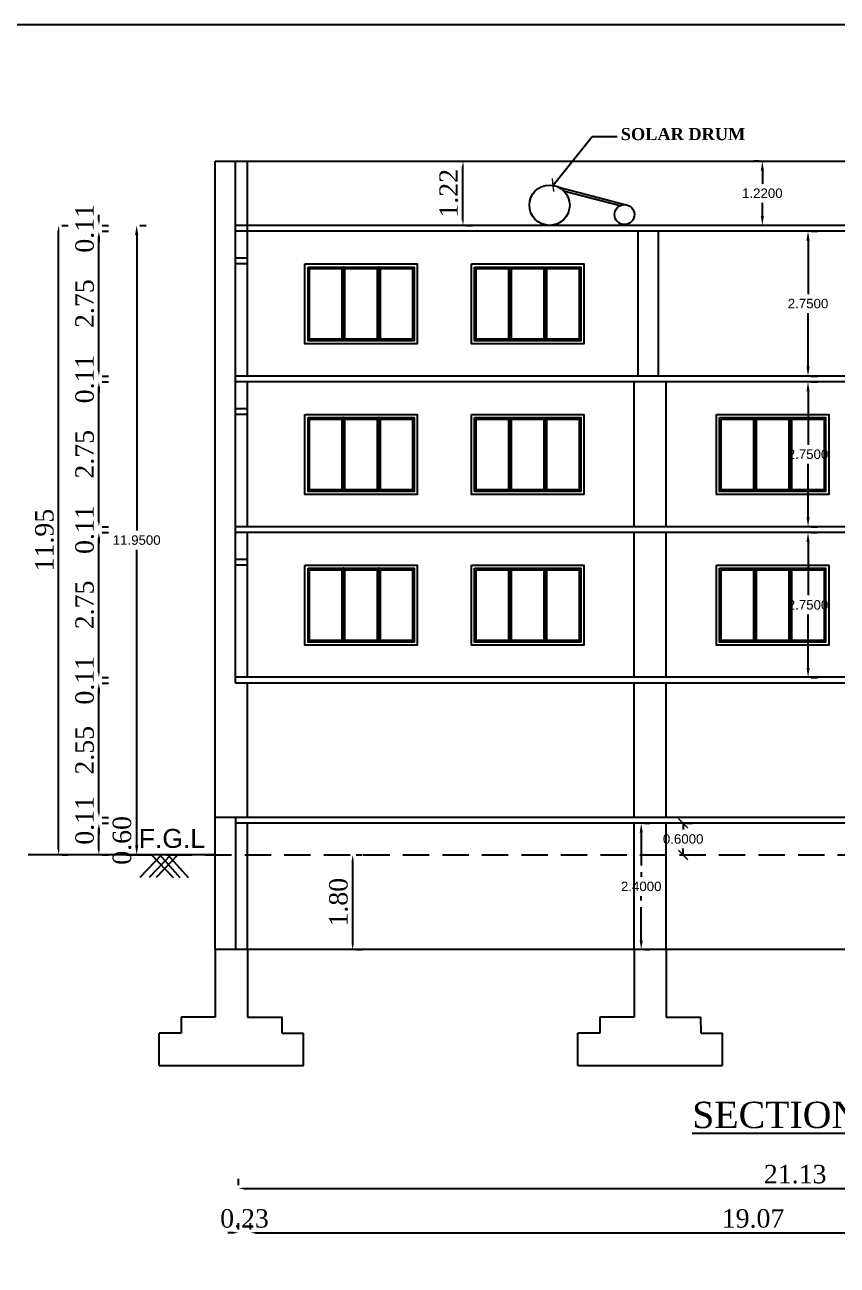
# Model space of a CAD drawing. Header units: metres. Extents: x 3592 to 3825, y 373 to 546.
# Drawn here: x 3697.28 to 3712.7, y 502.4 to 525.95 of the extents above; entities that cross this region are included whole.
import ezdxf

# ---------------------------------------------------------------- set-up
doc = ezdxf.new("R2010")
doc.units = ezdxf.units.M
for name, pattern in [('DASHED', [0.75, 0.5, -0.25]), ('DOT2', [0.125, 0, -0.125]), ('PHANTOM2', [1.25, 0.625, -0.125, 0.125, -0.125, 0.125, -0.125])]:
    doc.linetypes.add(name, pattern=pattern)
doc.layers.get('Defpoints').update_dxf_attribs({"lineweight": 0})
for name, color, linetype in [('BLK_1_BASEMENT_-1_BLDG_FOOTPRINT', 1, 'Continuous'), ('BLK_1_FLR_1_REGULAR_ROOM_1', 2, 'Continuous'), ('BLK_1_FLR_2_REGULAR_ROOM_1', 2, 'Continuous'), ('BLK_1_FLR_3_REGULAR_ROOM_1', 2, 'Continuous'), ('BLK_1_HT_OF_BLDG', 5, 'Continuous'), ('BLK_1_PARAPET_HT', 233, 'Continuous'), ('BLK_1_PLINTH_HEIGHT', 7, 'Continuous')]:
    doc.layers.add(name, color=color, linetype=linetype)
doc.styles.add('ANAND', font='times.ttf')
doc.styles.add('G_Text', font='timesbd.ttf')
doc.styles.get("Standard").update_dxf_attribs({"font": 'arial.ttf'})
doc.styles.add('STYLE2', font='arial.ttf')
doc.dimstyles.new('G_Dimension_Plan_AP', dxfattribs={"dimtxt": 0.27, "dimasz": 0.23, "dimexe": 0.05, "dimexo": 0.0625, "dimgap": 0.2, "dimtad": 1, "dimzin": 0, "dimdsep": 46, "dimtxsty": 'G_Text', "dimblk": 'ARCHTICK', "dimcen": 0.09, "dimse1": 1, "dimse2": 1, "dimadec": 0, "dimazin": 0, "dimtfac": 1, "dimtix": 1, "dimtofl": 0, "dimtmove": 2, "dimatfit": 0, "dimldrblk": 'ARCHTICK', "dimfxl": 0, "dimtolj": 1, "dimtzin": 0, "dimarcsym": 0})
doc.dimstyles.get("Standard").update_dxf_attribs({"dimtxt": 0.18, "dimasz": 0.18, "dimexe": 0.18, "dimexo": 0.0625, "dimgap": 0.09, "dimtad": 0, "dimtih": 1, "dimtoh": 1, "dimdec": 4, "dimzin": 0, "dimdsep": 46, "dimtxsty": 'Standard', "dimcen": 0.09, "dimadec": 0, "dimazin": 0, "dimtfac": 1, "dimtdec": 4, "dimtofl": 0, "dimtmove": 0, "dimatfit": 3, "dimfxl": 0, "dimtolj": 1, "dimtzin": 0, "dimarcsym": 0})
doc.dimstyles.new('STANDARD$0', dxfattribs={"dimtxt": 7, "dimasz": 3, "dimexe": 3, "dimexo": 1, "dimgap": 1.5, "dimtad": 1, "dimdec": 1, "dimzin": 1, "dimdsep": 46, "dimlunit": 4, "dimtxsty": 'Standard', "dimblk": 'OBLIQUE', "dimcen": 0.09375, "dimdle": 1, "dimclrd": 8, "dimclre": 8, "dimclrt": 7, "dimadec": 1, "dimazin": 0, "dimtfac": 1, "dimtdec": 1, "dimtix": 1, "dimtmove": 2, "dimatfit": 3, "dimldrblk": 'ARCHTICK', "dimfxl": 0, "dimfrac": 2, "dimtolj": 1, "dimtzin": 0, "dimarcsym": 0})
doc.dimstyles.new('V1', dxfattribs={"dimtxt": 0.23, "dimasz": 0.1, "dimexe": 0.18, "dimexo": 0.0625, "dimgap": 0.09, "dimtad": 1, "dimzin": 0, "dimdsep": 46, "dimtxsty": 'Standard', "dimcen": 0.09, "dimadec": 0, "dimazin": 0, "dimtfac": 1, "dimtix": 1, "dimtofl": 0, "dimtmove": 2, "dimatfit": 0, "dimfxl": 0, "dimtolj": 1, "dimtzin": 0, "dimarcsym": 0})

# ---------------------------------------------------------------- blocks, each defined once
blk = doc.blocks.new('*D109')
at = {"color": 0, "lineweight": -2}
for p, q in [((3701.238, 503.012), (3701.138, 503.012)), ((3701.338, 503.075), (3701.338, 503.192)), ((3701.566, 503.075), (3701.566, 503.192)), ((3701.666, 503.012), (3701.766, 503.012))]:
    blk.add_line(p, q, dxfattribs=at)
at = {"color": 0}
for points in [[(3701.238, 503.029), (3701.238, 502.996), (3701.338, 503.012)], [(3701.666, 503.029), (3701.666, 502.996), (3701.566, 503.012)]]:
    blk.add_solid(points, dxfattribs=at)
at = {"layer": 'Defpoints', "color": 0}
for p in [(3701.338, 503.012), (3701.566, 503.012), (3701.566, 503.012)]:
    blk.add_point(p, dxfattribs=at)
at = {"color": 0, "insert": (3701.452, 503.281), "char_height": 0.35, "attachment_point": 5, "style": 'ANAND'}
blk.add_mtext('\\A1;0.23', dxfattribs=at)
blk = doc.blocks.new('*D110')
at = {"color": 0, "lineweight": -2}
for p, q in [((3701.566, 503.075), (3701.566, 503.192)), ((3701.666, 503.012), (3720.54, 503.012)), ((3720.64, 503.075), (3720.64, 503.192))]:
    blk.add_line(p, q, dxfattribs=at)
at = {"color": 0}
for points in [[(3701.666, 503.029), (3701.666, 502.996), (3701.566, 503.012)], [(3720.54, 503.029), (3720.54, 502.996), (3720.64, 503.012)]]:
    blk.add_solid(points, dxfattribs=at)
at = {"layer": 'Defpoints', "color": 0}
for p in [(3701.566, 503.012), (3720.64, 503.012), (3720.64, 503.012)]:
    blk.add_point(p, dxfattribs=at)
at = {"color": 0, "insert": (3711.103, 503.281), "char_height": 0.35, "attachment_point": 5, "style": 'ANAND'}
blk.add_mtext('\\A1;19.07', dxfattribs=at)
blk = doc.blocks.new('*D113')
at = {"color": 0, "lineweight": -2}
for p, q in [((3701.338, 503.916), (3701.338, 504.033)), ((3722.469, 503.916), (3722.469, 504.033)), ((3701.438, 503.853), (3722.369, 503.853))]:
    blk.add_line(p, q, dxfattribs=at)
at = {"color": 0}
for points in [[(3701.438, 503.87), (3701.438, 503.837), (3701.338, 503.853)], [(3722.369, 503.87), (3722.369, 503.837), (3722.469, 503.853)]]:
    blk.add_solid(points, dxfattribs=at)
at = {"layer": 'Defpoints', "color": 0}
for p in [(3701.338, 503.853), (3722.469, 503.853), (3722.469, 503.853)]:
    blk.add_point(p, dxfattribs=at)
at = {"color": 0, "insert": (3711.903, 504.122), "char_height": 0.35, "attachment_point": 5, "style": 'ANAND'}
blk.add_mtext('\\A1;21.13', dxfattribs=at)
blk = doc.blocks.new('*D143')
at = {"color": 0, "lineweight": -2}
for p, q in [((3698.75, 510.787), (3698.868, 510.787)), ((3698.688, 510.287), (3698.688, 510.687)), ((3698.75, 510.187), (3698.868, 510.187))]:
    blk.add_line(p, q, dxfattribs=at)
at = {"color": 0}
for points in [[(3698.671, 510.687), (3698.704, 510.687), (3698.688, 510.787)], [(3698.671, 510.287), (3698.704, 510.287), (3698.688, 510.187)]]:
    blk.add_solid(points, dxfattribs=at)
at = {"layer": 'Defpoints', "color": 0}
for p in [(3698.688, 510.787), (3698.688, 510.787), (3698.688, 510.187)]:
    blk.add_point(p, dxfattribs=at)
at = {"color": 0, "insert": (3699.128, 510.461), "char_height": 0.35, "attachment_point": 5, "rotation": 90, "style": 'ANAND'}
blk.add_mtext('\\A1;0.60', dxfattribs=at)
blk = doc.blocks.new('*D144')
at = {"color": 0, "lineweight": -2}
for p, q in [((3698.688, 510.997), (3698.688, 511.097)), ((3698.75, 510.897), (3698.868, 510.897)), ((3698.75, 510.787), (3698.868, 510.787)), ((3698.688, 510.687), (3698.688, 510.587))]:
    blk.add_line(p, q, dxfattribs=at)
at = {"color": 0}
for points in [[(3698.671, 510.997), (3698.704, 510.997), (3698.688, 510.897)], [(3698.671, 510.687), (3698.704, 510.687), (3698.688, 510.787)]]:
    blk.add_solid(points, dxfattribs=at)
at = {"layer": 'Defpoints', "color": 0}
for p in [(3698.688, 510.897), (3698.688, 510.897), (3698.688, 510.787)]:
    blk.add_point(p, dxfattribs=at)
at = {"color": 0, "insert": (3698.419, 510.842), "char_height": 0.35, "attachment_point": 5, "rotation": 90, "style": 'ANAND'}
blk.add_mtext('\\A1;0.11', dxfattribs=at)
blk = doc.blocks.new('*D145')
at = {"color": 0, "lineweight": -2}
for p, q in [((3698.75, 513.447), (3698.868, 513.447)), ((3698.688, 510.997), (3698.688, 513.347)), ((3698.75, 510.897), (3698.868, 510.897))]:
    blk.add_line(p, q, dxfattribs=at)
at = {"color": 0}
for points in [[(3698.671, 513.347), (3698.704, 513.347), (3698.688, 513.447)], [(3698.671, 510.997), (3698.704, 510.997), (3698.688, 510.897)]]:
    blk.add_solid(points, dxfattribs=at)
at = {"layer": 'Defpoints', "color": 0}
for p in [(3698.688, 513.447), (3698.688, 513.447), (3698.688, 510.897)]:
    blk.add_point(p, dxfattribs=at)
at = {"color": 0, "insert": (3698.419, 512.172), "char_height": 0.35, "attachment_point": 5, "rotation": 90, "style": 'ANAND'}
blk.add_mtext('\\A1;2.55', dxfattribs=at)
blk = doc.blocks.new('*D146')
at = {"color": 0, "lineweight": -2}
for p, q in [((3698.688, 513.657), (3698.688, 513.757)), ((3698.75, 513.557), (3698.868, 513.557)), ((3698.75, 513.447), (3698.868, 513.447)), ((3698.688, 513.347), (3698.688, 513.247))]:
    blk.add_line(p, q, dxfattribs=at)
at = {"color": 0}
for points in [[(3698.671, 513.657), (3698.704, 513.657), (3698.688, 513.557)], [(3698.671, 513.347), (3698.704, 513.347), (3698.688, 513.447)]]:
    blk.add_solid(points, dxfattribs=at)
at = {"layer": 'Defpoints', "color": 0}
for p in [(3698.688, 513.557), (3698.688, 513.557), (3698.688, 513.447)]:
    blk.add_point(p, dxfattribs=at)
at = {"color": 0, "insert": (3698.419, 513.502), "char_height": 0.35, "attachment_point": 5, "rotation": 90, "style": 'ANAND'}
blk.add_mtext('\\A1;0.11', dxfattribs=at)
blk = doc.blocks.new('*D147')
at = {"color": 0, "lineweight": -2}
for p, q in [((3698.688, 513.657), (3698.688, 516.207)), ((3698.75, 516.307), (3698.868, 516.307)), ((3698.75, 513.557), (3698.868, 513.557))]:
    blk.add_line(p, q, dxfattribs=at)
at = {"color": 0}
for points in [[(3698.671, 516.207), (3698.704, 516.207), (3698.688, 516.307)], [(3698.671, 513.657), (3698.704, 513.657), (3698.688, 513.557)]]:
    blk.add_solid(points, dxfattribs=at)
at = {"layer": 'Defpoints', "color": 0}
for p in [(3698.688, 516.307), (3698.688, 516.307), (3698.688, 513.557)]:
    blk.add_point(p, dxfattribs=at)
at = {"color": 0, "insert": (3698.419, 514.932), "char_height": 0.35, "attachment_point": 5, "rotation": 90, "style": 'ANAND'}
blk.add_mtext('\\A1;2.75', dxfattribs=at)
blk = doc.blocks.new('*D148')
at = {"color": 0, "lineweight": -2}
for p, q in [((3698.688, 516.517), (3698.688, 516.617)), ((3698.688, 516.207), (3698.688, 516.107)), ((3698.75, 516.417), (3698.868, 516.417)), ((3698.75, 516.307), (3698.868, 516.307))]:
    blk.add_line(p, q, dxfattribs=at)
at = {"color": 0}
for points in [[(3698.671, 516.517), (3698.704, 516.517), (3698.688, 516.417)], [(3698.671, 516.207), (3698.704, 516.207), (3698.688, 516.307)]]:
    blk.add_solid(points, dxfattribs=at)
at = {"layer": 'Defpoints', "color": 0}
for p in [(3698.688, 516.417), (3698.688, 516.417), (3698.688, 516.307)]:
    blk.add_point(p, dxfattribs=at)
at = {"color": 0, "insert": (3698.419, 516.362), "char_height": 0.35, "attachment_point": 5, "rotation": 90, "style": 'ANAND'}
blk.add_mtext('\\A1;0.11', dxfattribs=at)
blk = doc.blocks.new('*D149')
at = {"color": 0, "lineweight": -2}
for p, q in [((3698.688, 516.517), (3698.688, 519.067)), ((3698.75, 519.167), (3698.868, 519.167)), ((3698.75, 516.417), (3698.868, 516.417))]:
    blk.add_line(p, q, dxfattribs=at)
at = {"color": 0}
for points in [[(3698.671, 519.067), (3698.704, 519.067), (3698.688, 519.167)], [(3698.671, 516.517), (3698.704, 516.517), (3698.688, 516.417)]]:
    blk.add_solid(points, dxfattribs=at)
at = {"layer": 'Defpoints', "color": 0}
for p in [(3698.688, 519.167), (3698.688, 519.167), (3698.688, 516.417)]:
    blk.add_point(p, dxfattribs=at)
at = {"color": 0, "insert": (3698.419, 517.792), "char_height": 0.35, "attachment_point": 5, "rotation": 90, "style": 'ANAND'}
blk.add_mtext('\\A1;2.75', dxfattribs=at)
blk = doc.blocks.new('*D150')
at = {"color": 0, "lineweight": -2}
for p, q in [((3698.688, 519.377), (3698.688, 519.477)), ((3698.75, 519.277), (3698.868, 519.277)), ((3698.688, 519.067), (3698.688, 518.967)), ((3698.75, 519.167), (3698.868, 519.167))]:
    blk.add_line(p, q, dxfattribs=at)
at = {"color": 0}
for points in [[(3698.671, 519.377), (3698.704, 519.377), (3698.688, 519.277)], [(3698.671, 519.067), (3698.704, 519.067), (3698.688, 519.167)]]:
    blk.add_solid(points, dxfattribs=at)
at = {"layer": 'Defpoints', "color": 0}
for p in [(3698.688, 519.277), (3698.688, 519.277), (3698.688, 519.167)]:
    blk.add_point(p, dxfattribs=at)
at = {"color": 0, "insert": (3698.419, 519.222), "char_height": 0.35, "attachment_point": 5, "rotation": 90, "style": 'ANAND'}
blk.add_mtext('\\A1;0.11', dxfattribs=at)
blk = doc.blocks.new('*D151')
at = {"color": 0, "lineweight": -2}
for p, q in [((3698.688, 519.377), (3698.688, 521.927)), ((3698.75, 522.027), (3698.868, 522.027)), ((3698.75, 519.277), (3698.868, 519.277))]:
    blk.add_line(p, q, dxfattribs=at)
at = {"color": 0}
for points in [[(3698.671, 521.927), (3698.704, 521.927), (3698.688, 522.027)], [(3698.671, 519.377), (3698.704, 519.377), (3698.688, 519.277)]]:
    blk.add_solid(points, dxfattribs=at)
at = {"layer": 'Defpoints', "color": 0}
for p in [(3698.688, 522.027), (3698.688, 522.027), (3698.688, 519.277)]:
    blk.add_point(p, dxfattribs=at)
at = {"color": 0, "insert": (3698.419, 520.652), "char_height": 0.35, "attachment_point": 5, "rotation": 90, "style": 'ANAND'}
blk.add_mtext('\\A1;2.75', dxfattribs=at)
blk = doc.blocks.new('*D152')
at = {"color": 0, "lineweight": -2}
for p, q in [((3698.688, 522.237), (3698.688, 522.337)), ((3698.75, 522.137), (3698.868, 522.137)), ((3698.688, 521.927), (3698.688, 521.827)), ((3698.75, 522.027), (3698.868, 522.027))]:
    blk.add_line(p, q, dxfattribs=at)
at = {"color": 0}
for points in [[(3698.671, 522.237), (3698.704, 522.237), (3698.688, 522.137)], [(3698.671, 521.927), (3698.704, 521.927), (3698.688, 522.027)]]:
    blk.add_solid(points, dxfattribs=at)
at = {"layer": 'Defpoints', "color": 0}
for p in [(3698.688, 522.137), (3698.688, 522.137), (3698.688, 522.027)]:
    blk.add_point(p, dxfattribs=at)
at = {"color": 0, "insert": (3698.419, 522.082), "char_height": 0.35, "attachment_point": 5, "rotation": 90, "style": 'ANAND'}
blk.add_mtext('\\A1;0.11', dxfattribs=at)
blk = doc.blocks.new('*D153')
at = {"color": 0, "lineweight": -2}
for p, q in [((3697.987, 522.137), (3698.104, 522.137)), ((3697.924, 510.287), (3697.924, 522.037)), ((3697.987, 510.187), (3698.104, 510.187))]:
    blk.add_line(p, q, dxfattribs=at)
at = {"color": 0}
for points in [[(3697.908, 522.037), (3697.941, 522.037), (3697.924, 522.137)], [(3697.908, 510.287), (3697.941, 510.287), (3697.924, 510.187)]]:
    blk.add_solid(points, dxfattribs=at)
at = {"layer": 'Defpoints', "color": 0}
for p in [(3697.924, 522.137), (3697.924, 522.137), (3697.924, 510.187)]:
    blk.add_point(p, dxfattribs=at)
at = {"color": 0, "insert": (3697.656, 516.162), "char_height": 0.35, "attachment_point": 5, "rotation": 90, "style": 'ANAND'}
blk.add_mtext('\\A1;11.95', dxfattribs=at)
blk = doc.blocks.new('*D203')
at = {"color": 0, "lineweight": -2}
for p, q in [((3705.66, 523.357), (3705.778, 523.357)), ((3705.598, 522.237), (3705.598, 523.257)), ((3705.66, 522.137), (3705.778, 522.137))]:
    blk.add_line(p, q, dxfattribs=at)
at = {"color": 0}
for points in [[(3705.581, 523.257), (3705.614, 523.257), (3705.598, 523.357)], [(3705.581, 522.237), (3705.614, 522.237), (3705.598, 522.137)]]:
    blk.add_solid(points, dxfattribs=at)
at = {"layer": 'Defpoints', "color": 0}
for p in [(3705.598, 523.357), (3705.598, 523.357), (3705.598, 522.137)]:
    blk.add_point(p, dxfattribs=at)
at = {"color": 0, "insert": (3705.329, 522.747), "char_height": 0.35, "attachment_point": 5, "rotation": 90, "style": 'ANAND'}
blk.add_mtext('\\A1;1.22', dxfattribs=at)
blk = doc.blocks.new('*D204')
at = {"color": 0, "lineweight": -2}
for p, q in [((3703.505, 508.487), (3703.505, 510.087)), ((3703.568, 510.187), (3703.685, 510.187)), ((3703.568, 508.387), (3703.685, 508.387))]:
    blk.add_line(p, q, dxfattribs=at)
at = {"color": 0}
for points in [[(3703.488, 510.087), (3703.522, 510.087), (3703.505, 510.187)], [(3703.488, 508.487), (3703.522, 508.487), (3703.505, 508.387)]]:
    blk.add_solid(points, dxfattribs=at)
at = {"layer": 'Defpoints', "color": 0}
for p in [(3703.505, 510.187), (3703.505, 510.187), (3703.505, 508.387)]:
    blk.add_point(p, dxfattribs=at)
at = {"color": 0, "insert": (3703.237, 509.287), "char_height": 0.35, "attachment_point": 5, "rotation": 90, "style": 'ANAND'}
blk.add_mtext('\\A1;1.80', dxfattribs=at)
blk = doc.blocks.new('*D224')
at = {"layer": 'BLK_1_BASEMENT_-1_BLDG_FOOTPRINT', "color": 0, "linetype": 'DOT2', "lineweight": -2}
for p, q in [((3709.043, 510.787), (3709.161, 510.787)), ((3709.043, 508.387), (3709.161, 508.387))]:
    blk.add_line(p, q, dxfattribs=at)
at = {"layer": 'BLK_1_BASEMENT_-1_BLDG_FOOTPRINT', "color": 0, "linetype": 'PHANTOM2', "lineweight": -2}
for p, q in [((3708.981, 510.607), (3708.981, 509.769)), ((3708.981, 508.567), (3708.981, 509.405))]:
    blk.add_line(p, q, dxfattribs=at)
at = {"layer": 'BLK_1_BASEMENT_-1_BLDG_FOOTPRINT', "color": 0}
for points in [[(3708.951, 510.607), (3709.011, 510.607), (3708.981, 510.787)], [(3708.951, 508.567), (3709.011, 508.567), (3708.981, 508.387)]]:
    blk.add_solid(points, dxfattribs=at)
at = {"layer": 'Defpoints', "color": 0}
for p in [(3708.981, 510.787), (3708.981, 510.787), (3708.981, 508.387)]:
    blk.add_point(p, dxfattribs=at)
at = {"layer": 'BLK_1_BASEMENT_-1_BLDG_FOOTPRINT', "color": 0, "insert": (3708.981, 509.587), "char_height": 0.18, "attachment_point": 5}
blk.add_mtext('\\A1;2.4000', dxfattribs=at)
blk = doc.blocks.new('_ArchTick')
at = {"color": 0, "linetype": 'ByBlock', "const_width": 0.15}
blk.add_lwpolyline([(-0.5, -0.5), (0.5, 0.5)], dxfattribs=at)
blk = doc.blocks.new('*D225')
at = {"layer": 'BLK_1_PLINTH_HEIGHT', "color": 0, "linetype": 'ByBlock', "lineweight": -2}
for p, q in [((3709.777, 510.787), (3709.777, 510.669)), ((3709.84, 510.787), (3709.957, 510.787)), ((3709.777, 510.187), (3709.777, 510.305)), ((3709.84, 510.187), (3709.957, 510.187))]:
    blk.add_line(p, q, dxfattribs=at)
at = {"layer": 'Defpoints', "color": 0, "linetype": 'ByBlock'}
for p in [(3709.777, 510.787), (3709.777, 510.787), (3709.777, 510.187)]:
    blk.add_point(p, dxfattribs=at)
at = {"layer": 'BLK_1_PLINTH_HEIGHT', "color": 0, "linetype": 'ByBlock', "lineweight": -2, "xscale": 0.18, "yscale": 0.18, "zscale": 0.18}
for p, rotation in [((3709.777, 510.787), 90), ((3709.777, 510.187), 270)]:
    blk.add_blockref('_ArchTick', p, dxfattribs=dict(at, rotation=rotation))
at = {"layer": 'BLK_1_PLINTH_HEIGHT', "color": 0, "linetype": 'ByBlock', "insert": (3709.777, 510.487), "char_height": 0.18, "attachment_point": 5}
blk.add_mtext('\\A1;0.6000', dxfattribs=at)
blk = doc.blocks.new('*D226')
at = {"layer": 'BLK_1_FLR_1_REGULAR_ROOM_1', "color": 0, "lineweight": -2}
for p, q in [((3712.209, 516.307), (3712.327, 516.307)), ((3712.147, 516.127), (3712.147, 515.114)), ((3712.147, 513.737), (3712.147, 514.75)), ((3712.209, 513.557), (3712.327, 513.557))]:
    blk.add_line(p, q, dxfattribs=at)
at = {"layer": 'BLK_1_FLR_1_REGULAR_ROOM_1', "color": 0}
for points in [[(3712.117, 516.127), (3712.177, 516.127), (3712.147, 516.307)], [(3712.117, 513.737), (3712.177, 513.737), (3712.147, 513.557)]]:
    blk.add_solid(points, dxfattribs=at)
at = {"layer": 'Defpoints', "color": 0}
for p in [(3712.147, 516.307), (3712.147, 516.307), (3712.147, 513.557)]:
    blk.add_point(p, dxfattribs=at)
at = {"layer": 'BLK_1_FLR_1_REGULAR_ROOM_1', "color": 0, "insert": (3712.147, 514.932), "char_height": 0.18, "attachment_point": 5}
blk.add_mtext('\\A1;2.7500', dxfattribs=at)
blk = doc.blocks.new('*D227')
at = {"layer": 'BLK_1_FLR_2_REGULAR_ROOM_1', "color": 0, "lineweight": -2}
for p, q in [((3712.209, 519.167), (3712.327, 519.167)), ((3712.147, 518.987), (3712.147, 517.974)), ((3712.147, 516.597), (3712.147, 517.61)), ((3712.209, 516.417), (3712.327, 516.417))]:
    blk.add_line(p, q, dxfattribs=at)
at = {"layer": 'BLK_1_FLR_2_REGULAR_ROOM_1', "color": 0}
for points in [[(3712.117, 518.987), (3712.177, 518.987), (3712.147, 519.167)], [(3712.117, 516.597), (3712.177, 516.597), (3712.147, 516.417)]]:
    blk.add_solid(points, dxfattribs=at)
at = {"layer": 'Defpoints', "color": 0}
for p in [(3712.147, 519.167), (3712.147, 519.167), (3712.147, 516.417)]:
    blk.add_point(p, dxfattribs=at)
at = {"layer": 'BLK_1_FLR_2_REGULAR_ROOM_1', "color": 0, "insert": (3712.147, 517.792), "char_height": 0.18, "attachment_point": 5}
blk.add_mtext('\\A1;2.7500', dxfattribs=at)
blk = doc.blocks.new('*D228')
at = {"layer": 'BLK_1_FLR_3_REGULAR_ROOM_1', "color": 0, "lineweight": -2}
for p, q in [((3712.209, 522.027), (3712.327, 522.027)), ((3712.147, 521.847), (3712.147, 520.834)), ((3712.147, 519.457), (3712.147, 520.47)), ((3712.209, 519.277), (3712.327, 519.277))]:
    blk.add_line(p, q, dxfattribs=at)
at = {"layer": 'BLK_1_FLR_3_REGULAR_ROOM_1', "color": 0}
for points in [[(3712.117, 521.847), (3712.177, 521.847), (3712.147, 522.027)], [(3712.117, 519.457), (3712.177, 519.457), (3712.147, 519.277)]]:
    blk.add_solid(points, dxfattribs=at)
at = {"layer": 'Defpoints', "color": 0}
for p in [(3712.147, 522.027), (3712.147, 522.027), (3712.147, 519.277)]:
    blk.add_point(p, dxfattribs=at)
at = {"layer": 'BLK_1_FLR_3_REGULAR_ROOM_1', "color": 0, "insert": (3712.147, 520.652), "char_height": 0.18, "attachment_point": 5}
blk.add_mtext('\\A1;2.7500', dxfattribs=at)
blk = doc.blocks.new('*D230')
at = {"layer": 'BLK_1_PARAPET_HT', "color": 0, "linetype": 'DOT2', "lineweight": -2}
for p, q in [((3711.218, 523.357), (3711.1, 523.357)), ((3711.218, 522.137), (3711.1, 522.137))]:
    blk.add_line(p, q, dxfattribs=at)
at = {"layer": 'BLK_1_PARAPET_HT', "color": 0, "linetype": 'PHANTOM2', "lineweight": -2}
for p, q in [((3711.28, 523.177), (3711.28, 522.929)), ((3711.28, 522.317), (3711.28, 522.565))]:
    blk.add_line(p, q, dxfattribs=at)
at = {"layer": 'BLK_1_PARAPET_HT', "color": 0}
for points in [[(3711.25, 523.177), (3711.31, 523.177), (3711.28, 523.357)], [(3711.25, 522.317), (3711.31, 522.317), (3711.28, 522.137)]]:
    blk.add_solid(points, dxfattribs=at)
at = {"layer": 'Defpoints', "color": 0}
for p in [(3711.28, 523.357), (3711.28, 523.357), (3711.28, 522.137)]:
    blk.add_point(p, dxfattribs=at)
at = {"layer": 'BLK_1_PARAPET_HT', "color": 0, "insert": (3711.28, 522.747), "char_height": 0.18, "attachment_point": 5}
blk.add_mtext('\\A1;1.2200', dxfattribs=at)
blk = doc.blocks.new('*D231')
at = {"layer": 'BLK_1_HT_OF_BLDG', "color": 0, "lineweight": -2}
for p, q in [((3699.467, 522.137), (3699.585, 522.137)), ((3699.405, 521.957), (3699.405, 516.344)), ((3699.405, 510.367), (3699.405, 515.98)), ((3699.467, 510.187), (3699.585, 510.187))]:
    blk.add_line(p, q, dxfattribs=at)
at = {"layer": 'BLK_1_HT_OF_BLDG', "color": 0}
for points in [[(3699.375, 521.957), (3699.435, 521.957), (3699.405, 522.137)], [(3699.375, 510.367), (3699.435, 510.367), (3699.405, 510.187)]]:
    blk.add_solid(points, dxfattribs=at)
at = {"layer": 'Defpoints', "color": 0}
for p in [(3699.405, 522.137), (3699.405, 510.187), (3699.405, 510.187)]:
    blk.add_point(p, dxfattribs=at)
at = {"layer": 'BLK_1_HT_OF_BLDG', "color": 0, "insert": (3699.405, 516.162), "char_height": 0.18, "attachment_point": 5}
blk.add_mtext('\\A1;11.9500', dxfattribs=at)

msp = doc.modelspace()

# ---------------------------------------------------------------- linework, layer by layer
for p, q in [((3700.89687, 508.38706), (3700.89687, 523.35706)), ((3700.89687, 523.35706), (3720.80907, 523.35706)), ((3701.27787, 513.55706), (3701.27787, 523.35706)), ((3701.27787, 513.44706), (3701.27787, 523.35706)), ((3701.50647, 519.27706), (3701.50647, 523.35706)), ((3701.50647, 522.13706), (3701.50647, 523.35706)), ((3707.41668, 522.86104), (3708.6708, 522.53134)), ((3707.5086, 522.79474), (3708.58082, 522.51286)), ((3720.80907, 522.13706), (3701.27787, 522.13706)), ((3720.80907, 522.02706), (3701.27787, 522.02706)), ((3701.50647, 521.51706), (3701.27787, 521.51706)), ((3701.50647, 521.40706), (3701.27787, 521.40706)), ((3702.65727, 521.34706), (3704.67087, 521.34706)), ((3703.32847, 521.34706), (3703.32847, 519.94706)), ((3703.99967, 521.34706), (3703.99967, 519.94706)), ((3706.49077, 521.34706), (3706.49077, 519.94706)), ((3707.16197, 521.34706), (3707.16197, 519.94706)), ((3722.40927, 519.27706), (3701.27787, 519.27706)), ((3722.40927, 519.16706), (3701.27787, 519.16706)), ((3701.50647, 516.41706), (3701.50647, 519.16706)), ((3708.84567, 516.41706), (3708.84567, 519.16706)), ((3709.45527, 516.41706), (3709.45527, 519.16706)), ((3701.50647, 518.65706), (3701.27787, 518.65706)), ((3701.50647, 518.54706), (3701.27787, 518.54706)), ((3702.65727, 518.48706), (3704.67087, 518.48706)), ((3703.32847, 518.48706), (3703.32847, 517.08706)), ((3703.99967, 518.48706), (3703.99967, 517.08706)), ((3706.49077, 518.48706), (3706.49077, 517.08706)), ((3707.16197, 518.48706), (3707.16197, 517.08706)), ((3711.13897, 518.48706), (3711.13897, 517.08706)), ((3711.81017, 518.48706), (3711.81017, 517.08706)), ((3722.40927, 516.41706), (3701.27787, 516.41706)), ((3722.40927, 516.30706), (3701.27787, 516.30706)), ((3701.50647, 513.55706), (3701.50647, 516.30706)), ((3708.84567, 513.55706), (3708.84567, 516.30706)), ((3709.45527, 513.55706), (3709.45527, 516.30706)), ((3701.50647, 515.79706), (3701.27787, 515.79706)), ((3701.50647, 515.68706), (3701.27787, 515.68706)), ((3702.65727, 515.62706), (3704.67087, 515.62706)), ((3703.32847, 515.62706), (3703.32847, 514.22706)), ((3703.99967, 515.62706), (3703.99967, 514.22706)), ((3706.49077, 515.62706), (3706.49077, 514.22706)), ((3707.16197, 515.62706), (3707.16197, 514.22706)), ((3711.13897, 515.62706), (3711.13897, 514.22706)), ((3711.81017, 515.62706), (3711.81017, 514.22706)), ((3722.40927, 513.55706), (3701.27787, 513.55706)), ((3722.40927, 513.44706), (3701.27787, 513.44706)), ((3701.50647, 510.89706), (3701.50647, 513.44706)), ((3708.84567, 510.89706), (3708.84567, 513.44706)), ((3709.45527, 510.89706), (3709.45527, 513.44706)), ((3720.58047, 510.89706), (3700.89687, 510.89706)), ((3701.27787, 510.89706), (3701.27787, 508.38706)), ((3720.80907, 510.78706), (3701.27787, 510.78706)), ((3701.50647, 508.38706), (3701.50647, 510.78706)), ((3708.84567, 508.38706), (3708.84567, 510.78706)), ((3709.45527, 508.38706), (3709.45527, 510.78706)), ((3700.89687, 510.18706), (3697.34507, 510.18706)), ((3699.87469, 510.18706), (3699.46414, 509.75381)), ((3700.05182, 510.18706), (3699.64127, 509.75381)), ((3699.6867, 510.18706), (3700.09725, 509.75381)), ((3700.1866, 510.18706), (3699.77605, 509.75381)), ((3699.84598, 510.18706), (3700.22655, 509.75381)), ((3699.9986, 510.18706), (3700.37917, 509.75381)), ((3720.80907, 508.38706), (3700.89687, 508.38706)), ((3700.89687, 508.38706), (3700.89687, 507.10326)), ((3701.50647, 508.38706), (3701.50647, 507.10326)), ((3708.84567, 508.38706), (3708.84567, 507.10326)), ((3709.45527, 508.38706), (3709.45527, 507.10326)), ((3700.89687, 507.10326), (3700.2466, 507.10326)), ((3700.2466, 507.10326), (3700.2466, 506.79961)), ((3701.50647, 507.10326), (3702.16671, 507.10326)), ((3702.16718, 506.79977), (3702.16671, 507.10326)), ((3708.84567, 507.10326), (3708.1954, 507.10326)), ((3708.1954, 507.10326), (3708.1954, 506.79961)), ((3709.45527, 507.10326), (3710.11551, 507.10326)), ((3710.11598, 506.79977), (3710.11551, 507.10326)), ((3700.2466, 506.79961), (3699.83007, 506.79961)), ((3699.83007, 506.1889), (3699.83007, 506.79961)), ((3702.16718, 506.79977), (3702.57327, 506.79977)), ((3702.57327, 506.1889), (3702.57327, 506.79961)), ((3708.1954, 506.79961), (3707.77887, 506.79961)), ((3707.77887, 506.1889), (3707.77887, 506.79961)), ((3710.11598, 506.79977), (3710.52207, 506.79977)), ((3710.52207, 506.1889), (3710.52207, 506.79961)), ((3699.83007, 506.1889), (3702.57327, 506.1889)), ((3707.77887, 506.1889), (3710.52207, 506.1889))]:
    msp.add_line(p, q)
at = {"color": 3}
for p, q in [((3708.92187, 519.27706), (3708.92187, 522.02706)), ((3709.30287, 522.02706), (3709.30287, 519.27706))]:
    msp.add_line(p, q, dxfattribs=at)
at = {"linetype": 'DASHED'}
msp.add_line((3699.20678, 510.18706), (3726.4252, 510.18706), dxfattribs=at)
for points in [[(3751.99791, 525.94549), (3627.83337, 525.94549), (3627.83337, 457.62569), (3751.99791, 457.62569)], [(3702.59727, 521.40706), (3704.73087, 521.40706), (3704.73087, 519.88706), (3702.59727, 519.88706)], [(3705.75957, 521.40706), (3707.89317, 521.40706), (3707.89317, 519.88706), (3705.75957, 519.88706)], [(3702.65727, 521.34706), (3704.67087, 521.34706), (3704.67087, 519.94706), (3702.65727, 519.94706)], [(3702.65727, 521.34706), (3703.32847, 521.34706), (3703.32847, 519.94706), (3702.65727, 519.94706)], [(3702.68727, 521.31706), (3703.29847, 521.31706), (3703.29847, 519.97706), (3702.68727, 519.97706)], [(3703.32847, 521.34706), (3703.99967, 521.34706), (3703.99967, 519.94706), (3703.32847, 519.94706)], [(3703.35847, 521.31706), (3703.96967, 521.31706), (3703.96967, 519.97706), (3703.35847, 519.97706)], [(3703.99967, 521.34706), (3704.67087, 521.34706), (3704.67087, 519.94706), (3703.99967, 519.94706)], [(3704.02967, 521.31706), (3704.64087, 521.31706), (3704.64087, 519.97706), (3704.02967, 519.97706)], [(3705.81957, 521.34706), (3706.49077, 521.34706), (3706.49077, 519.94706), (3705.81957, 519.94706)], [(3705.84957, 521.31706), (3706.46077, 521.31706), (3706.46077, 519.97706), (3705.84957, 519.97706)], [(3706.49077, 521.34706), (3707.16197, 521.34706), (3707.16197, 519.94706), (3706.49077, 519.94706)], [(3706.52077, 521.31706), (3707.13197, 521.31706), (3707.13197, 519.97706), (3706.52077, 519.97706)], [(3707.16197, 521.34706), (3707.83317, 521.34706), (3707.83317, 519.94706), (3707.16197, 519.94706)], [(3707.19197, 521.31706), (3707.80317, 521.31706), (3707.80317, 519.97706), (3707.19197, 519.97706)], [(3702.59727, 518.54706), (3704.73087, 518.54706), (3704.73087, 517.02706), (3702.59727, 517.02706)], [(3702.65727, 518.48706), (3704.67087, 518.48706), (3704.67087, 517.08706), (3702.65727, 517.08706)], [(3702.65727, 518.48706), (3703.32847, 518.48706), (3703.32847, 517.08706), (3702.65727, 517.08706)], [(3702.68727, 518.45706), (3703.29847, 518.45706), (3703.29847, 517.11706), (3702.68727, 517.11706)], [(3703.32847, 518.48706), (3703.99967, 518.48706), (3703.99967, 517.08706), (3703.32847, 517.08706)], [(3703.35847, 518.45706), (3703.96967, 518.45706), (3703.96967, 517.11706), (3703.35847, 517.11706)], [(3703.99967, 518.48706), (3704.67087, 518.48706), (3704.67087, 517.08706), (3703.99967, 517.08706)], [(3704.02967, 518.45706), (3704.64087, 518.45706), (3704.64087, 517.11706), (3704.02967, 517.11706)], [(3705.75957, 518.54706), (3707.89317, 518.54706), (3707.89317, 517.02706), (3705.75957, 517.02706)], [(3705.81957, 518.48706), (3706.49077, 518.48706), (3706.49077, 517.08706), (3705.81957, 517.08706)], [(3705.84957, 518.45706), (3706.46077, 518.45706), (3706.46077, 517.11706), (3705.84957, 517.11706)], [(3706.49077, 518.48706), (3707.16197, 518.48706), (3707.16197, 517.08706), (3706.49077, 517.08706)], [(3706.52077, 518.45706), (3707.13197, 518.45706), (3707.13197, 517.11706), (3706.52077, 517.11706)], [(3707.16197, 518.48706), (3707.83317, 518.48706), (3707.83317, 517.08706), (3707.16197, 517.08706)], [(3707.19197, 518.45706), (3707.80317, 518.45706), (3707.80317, 517.11706), (3707.19197, 517.11706)], [(3710.40777, 518.54706), (3712.54137, 518.54706), (3712.54137, 517.02706), (3710.40777, 517.02706)], [(3710.46777, 518.48706), (3711.13897, 518.48706), (3711.13897, 517.08706), (3710.46777, 517.08706)], [(3710.49777, 518.45706), (3711.10897, 518.45706), (3711.10897, 517.11706), (3710.49777, 517.11706)], [(3711.13897, 518.48706), (3711.81017, 518.48706), (3711.81017, 517.08706), (3711.13897, 517.08706)], [(3711.16897, 518.45706), (3711.78017, 518.45706), (3711.78017, 517.11706), (3711.16897, 517.11706)], [(3711.81017, 518.48706), (3712.48137, 518.48706), (3712.48137, 517.08706), (3711.81017, 517.08706)], [(3711.84017, 518.45706), (3712.45137, 518.45706), (3712.45137, 517.11706), (3711.84017, 517.11706)], [(3702.59727, 515.68706), (3704.73087, 515.68706), (3704.73087, 514.16706), (3702.59727, 514.16706)], [(3702.65727, 515.62706), (3704.67087, 515.62706), (3704.67087, 514.22706), (3702.65727, 514.22706)], [(3702.65727, 515.62706), (3703.32847, 515.62706), (3703.32847, 514.22706), (3702.65727, 514.22706)], [(3702.68727, 515.59706), (3703.29847, 515.59706), (3703.29847, 514.25706), (3702.68727, 514.25706)], [(3703.32847, 515.62706), (3703.99967, 515.62706), (3703.99967, 514.22706), (3703.32847, 514.22706)], [(3703.35847, 515.59706), (3703.96967, 515.59706), (3703.96967, 514.25706), (3703.35847, 514.25706)], [(3703.99967, 515.62706), (3704.67087, 515.62706), (3704.67087, 514.22706), (3703.99967, 514.22706)], [(3704.02967, 515.59706), (3704.64087, 515.59706), (3704.64087, 514.25706), (3704.02967, 514.25706)], [(3705.75957, 515.68706), (3707.89317, 515.68706), (3707.89317, 514.16706), (3705.75957, 514.16706)], [(3705.81957, 515.62706), (3706.49077, 515.62706), (3706.49077, 514.22706), (3705.81957, 514.22706)], [(3705.84957, 515.59706), (3706.46077, 515.59706), (3706.46077, 514.25706), (3705.84957, 514.25706)], [(3706.49077, 515.62706), (3707.16197, 515.62706), (3707.16197, 514.22706), (3706.49077, 514.22706)], [(3706.52077, 515.59706), (3707.13197, 515.59706), (3707.13197, 514.25706), (3706.52077, 514.25706)], [(3707.16197, 515.62706), (3707.83317, 515.62706), (3707.83317, 514.22706), (3707.16197, 514.22706)], [(3707.19197, 515.59706), (3707.80317, 515.59706), (3707.80317, 514.25706), (3707.19197, 514.25706)], [(3710.40777, 515.68706), (3712.54137, 515.68706), (3712.54137, 514.16706), (3710.40777, 514.16706)], [(3710.46777, 515.62706), (3711.13897, 515.62706), (3711.13897, 514.22706), (3710.46777, 514.22706)], [(3710.49777, 515.59706), (3711.10897, 515.59706), (3711.10897, 514.25706), (3710.49777, 514.25706)], [(3711.13897, 515.62706), (3711.81017, 515.62706), (3711.81017, 514.22706), (3711.13897, 514.22706)], [(3711.16897, 515.59706), (3711.78017, 515.59706), (3711.78017, 514.25706), (3711.16897, 514.25706)], [(3711.81017, 515.62706), (3712.48137, 515.62706), (3712.48137, 514.22706), (3711.81017, 514.22706)], [(3711.84017, 515.59706), (3712.45137, 515.59706), (3712.45137, 514.25706), (3711.84017, 514.25706)]]:
    msp.add_lwpolyline(points, close=True)
for centre, radius in [((3707.24087, 522.52039), 0.38334), ((3708.66273, 522.34233), 0.18919)]:
    msp.add_circle(centre, radius)
for p in [(3703.32847, 521.34706), (3703.99967, 521.34706), (3703.32847, 518.48706), (3703.99967, 518.48706), (3703.32847, 515.62706), (3703.99967, 515.62706)]:
    msp.add_point(p)

# ---------------------------------------------------------------- texts
for s, height, style, p in [('SOLAR DRUM', 0.23, 'G_Text', (3708.593, 523.75616)), ('F.G.L', 0.36, 'STYLE2', (3699.4455, 510.31912)), ('%%USECTION ON "A-B"', 0.5, 'ANAND', (3709.94816, 505.00002))]:
    msp.add_text(s, height=height, dxfattribs=dict(style=style)).set_placement(p)

# ---------------------------------------------------------------- dimensions: what is measured, and where the dimension line sits
for base, p1, p2, picture, middle in [((3705.59754, 523.35706), (3705.59754, 522.13706), (3705.59754, 523.35706), '*D203', (3705.32901, 522.74706)), ((3698.68768, 522.13706), (3698.68768, 522.02706), (3698.68768, 522.13706), '*D152', (3698.41914, 522.08206)), ((3697.92418, 522.13706), (3697.92418, 510.18706), (3697.92418, 522.13706), '*D153', (3697.65565, 516.16206)), ((3698.68768, 522.02706), (3698.68768, 519.27706), (3698.68768, 522.02706), '*D151', (3698.41914, 520.65206)), ((3698.68768, 519.27706), (3698.68768, 519.16706), (3698.68768, 519.27706), '*D150', (3698.41914, 519.22206)), ((3698.68768, 519.16706), (3698.68768, 516.41706), (3698.68768, 519.16706), '*D149', (3698.41914, 517.79206)), ((3698.68768, 516.41706), (3698.68768, 516.30706), (3698.68768, 516.41706), '*D148', (3698.41914, 516.36206)), ((3698.68768, 516.30706), (3698.68768, 513.55706), (3698.68768, 516.30706), '*D147', (3698.41914, 514.93206)), ((3698.68768, 513.55706), (3698.68768, 513.44706), (3698.68768, 513.55706), '*D146', (3698.41914, 513.50206)), ((3698.68768, 513.44706), (3698.68768, 510.89706), (3698.68768, 513.44706), '*D145', (3698.41914, 512.17206)), ((3698.68768, 510.89706), (3698.68768, 510.78706), (3698.68768, 510.89706), '*D144', (3698.41914, 510.84206))]:
    dim = msp.add_linear_dim(base=base, p1=p1, p2=p2, angle=90, dimstyle='V1', override={"dimtxt": 0.35, "dimtxsty": 'ANAND', "dimfxl": 75, "dimarcsym": 2})
    dim.commit()
    dim.dimension.update_dxf_attribs({"geometry": picture, "text_midpoint": middle})
dim = msp.add_linear_dim(base=(3698.68768, 510.78706), p1=(3698.68768, 510.18706), p2=(3698.68768, 510.78706), angle=90, dimstyle='V1', override={"dimtxt": 0.35, "dimtxsty": 'ANAND', "dimfxl": 75, "dimarcsym": 2})
dim.commit()
dim.dimension.update_dxf_attribs({"geometry": '*D143', "text_midpoint": (3699.12776, 510.46098), "dimtype": 160})
at = {"color": 3}
dim = msp.add_aligned_dim(p1=(3703.50514, 508.38706), p2=(3703.50514, 510.18706), distance=0, dimstyle='V1', override={"dimtxt": 0.35, "dimtxsty": 'ANAND', "dimfxl": 75, "dimarcsym": 2}, dxfattribs=at)
dim.commit()
dim.dimension.update_dxf_attribs({"geometry": '*D204', "text_midpoint": (3703.23661, 509.28706)})
for base, p1, p2, picture, middle in [((3722.46894, 503.85332), (3701.33754, 503.85332), (3722.46894, 503.85332), '*D113', (3711.90324, 504.12185)), ((3701.56614, 503.01218), (3701.33754, 503.01218), (3701.56614, 503.01218), '*D109', (3701.45184, 503.28071)), ((3720.64014, 503.01218), (3701.56614, 503.01218), (3720.64014, 503.01218), '*D110', (3711.10314, 503.28071))]:
    dim = msp.add_linear_dim(base=base, p1=p1, p2=p2, dimstyle='V1', override={"dimtxt": 0.35, "dimtxsty": 'ANAND', "dimfxl": 75, "dimarcsym": 2})
    dim.commit()
    dim.dimension.update_dxf_attribs({"geometry": picture, "text_midpoint": middle})
at = {"layer": 'BLK_1_BASEMENT_-1_BLDG_FOOTPRINT', "color": 1}
dim = msp.add_aligned_dim(p1=(3708.98092, 508.38706), p2=(3708.98092, 510.78706), distance=0, dimstyle='STANDARD$0', override={"dimtxt": 0.18, "dimasz": 0.18, "dimexe": 0.18, "dimexo": 0.0625, "dimgap": 0.09, "dimtad": 0, "dimtih": 1, "dimtoh": 1, "dimdec": 4, "dimzin": 0, "dimlunit": 2, "dimpost": '', "dimcen": 0.09, "dimdle": 0, "dimclrd": 0, "dimclre": 0, "dimclrt": 0, "dimadec": 0, "dimtdec": 4, "dimtix": 0, "dimtofl": 0, "dimtmove": 0, "dimfxl": 0, "dimfrac": 0, "dimarcsym": 2}, dxfattribs=at)
dim.commit()
dim.dimension.update_dxf_attribs({"geometry": '*D224', "text_midpoint": (3708.98092, 509.58706)})
at = {"layer": 'BLK_1_FLR_1_REGULAR_ROOM_1', "color": 2}
dim = msp.add_aligned_dim(p1=(3712.14681, 513.55706), p2=(3712.14681, 516.30706), distance=0, dimstyle='STANDARD$0', override={"dimtxt": 0.18, "dimasz": 0.18, "dimexe": 0.18, "dimexo": 0.0625, "dimgap": 0.09, "dimtad": 0, "dimtih": 1, "dimtoh": 1, "dimdec": 4, "dimzin": 0, "dimlunit": 2, "dimpost": '', "dimcen": 0.09, "dimdle": 0, "dimclrd": 0, "dimclre": 0, "dimclrt": 0, "dimadec": 0, "dimtdec": 4, "dimtix": 0, "dimtofl": 0, "dimtmove": 1, "dimfxl": 5, "dimfrac": 0}, dxfattribs=at)
dim.commit()
dim.dimension.update_dxf_attribs({"geometry": '*D226', "text_midpoint": (3712.14681, 514.93206)})
at = {"layer": 'BLK_1_FLR_2_REGULAR_ROOM_1', "color": 2}
dim = msp.add_aligned_dim(p1=(3712.14681, 516.41706), p2=(3712.14681, 519.16706), distance=0, dimstyle='STANDARD$0', override={"dimtxt": 0.18, "dimasz": 0.18, "dimexe": 0.18, "dimexo": 0.0625, "dimgap": 0.09, "dimtad": 0, "dimtih": 1, "dimtoh": 1, "dimdec": 4, "dimzin": 0, "dimlunit": 2, "dimpost": '', "dimcen": 0.09, "dimdle": 0, "dimclrd": 0, "dimclre": 0, "dimclrt": 0, "dimadec": 0, "dimtdec": 4, "dimtix": 0, "dimtofl": 0, "dimtmove": 1, "dimfxl": 5, "dimfrac": 0}, dxfattribs=at)
dim.commit()
dim.dimension.update_dxf_attribs({"geometry": '*D227', "text_midpoint": (3712.14681, 517.79206)})
at = {"layer": 'BLK_1_FLR_3_REGULAR_ROOM_1', "color": 2}
dim = msp.add_aligned_dim(p1=(3712.14681, 519.27706), p2=(3712.14681, 522.02706), distance=0, dimstyle='STANDARD$0', override={"dimtxt": 0.18, "dimasz": 0.18, "dimexe": 0.18, "dimexo": 0.0625, "dimgap": 0.09, "dimtad": 0, "dimtih": 1, "dimtoh": 1, "dimdec": 4, "dimzin": 0, "dimlunit": 2, "dimpost": '', "dimcen": 0.09, "dimdle": 0, "dimclrd": 0, "dimclre": 0, "dimclrt": 0, "dimadec": 0, "dimtdec": 4, "dimtix": 0, "dimtofl": 0, "dimtmove": 1, "dimfxl": 5, "dimfrac": 0}, dxfattribs=at)
dim.commit()
dim.dimension.update_dxf_attribs({"geometry": '*D228', "text_midpoint": (3712.14681, 520.65206)})
at = {"layer": 'BLK_1_HT_OF_BLDG'}
dim = msp.add_aligned_dim(p1=(3699.40494, 522.13706), p2=(3699.40494, 510.18706), distance=0, dimstyle='STANDARD$0', override={"dimtxt": 0.18, "dimasz": 0.18, "dimexe": 0.18, "dimexo": 0.0625, "dimgap": 0.09, "dimtad": 0, "dimtih": 1, "dimtoh": 1, "dimdec": 4, "dimzin": 0, "dimlunit": 2, "dimpost": '', "dimcen": 0.09, "dimdle": 0, "dimclrd": 0, "dimclre": 0, "dimclrt": 0, "dimadec": 0, "dimtdec": 4, "dimtix": 0, "dimtofl": 0, "dimtmove": 0, "dimfrac": 0}, dxfattribs=at)
dim.commit()
dim.dimension.update_dxf_attribs({"geometry": '*D231', "text_midpoint": (3699.40494, 516.16206)})
at = {"layer": 'BLK_1_PARAPET_HT'}
dim = msp.add_linear_dim(base=(3711.28016, 523.35706), p1=(3711.28016, 522.13706), p2=(3711.28016, 523.35706), angle=90, dimstyle='Standard', override={"dimfxl": 0, "dimarcsym": 2}, dxfattribs=at)
dim.commit()
dim.dimension.update_dxf_attribs({"geometry": '*D230', "text_midpoint": (3711.28016, 522.74706)})
at = {"layer": 'BLK_1_PLINTH_HEIGHT', "linetype": 'ByBlock'}
dim = msp.add_aligned_dim(p1=(3709.77708, 510.18706), p2=(3709.77708, 510.78706), distance=0, dimstyle='STANDARD$0', override={"dimtxt": 0.18, "dimasz": 0.18, "dimexe": 0.18, "dimexo": 0.0625, "dimgap": 0.09, "dimtih": 1, "dimtoh": 1, "dimdec": 4, "dimzin": 0, "dimlunit": 2, "dimpost": '', "dimblk": 'ArchTick', "dimcen": 0.09, "dimdle": 0, "dimclrd": 0, "dimclre": 0, "dimclrt": 0, "dimadec": 0, "dimtdec": 4, "dimtix": 0, "dimtofl": 0, "dimtmove": 0, "dimfrac": 0}, dxfattribs=at)
dim.commit()
dim.dimension.update_dxf_attribs({"geometry": '*D225', "text_midpoint": (3709.77708, 510.48706)})

# ---------------------------------------------------------------- leaders
msp.add_leader([(3707.30678, 522.90372), (3708.04831, 523.82416), (3708.52156, 523.82416)], dimstyle='G_Dimension_Plan_AP', override={"dimasz": 0.18})

doc.saveas('drawing.dxf')
